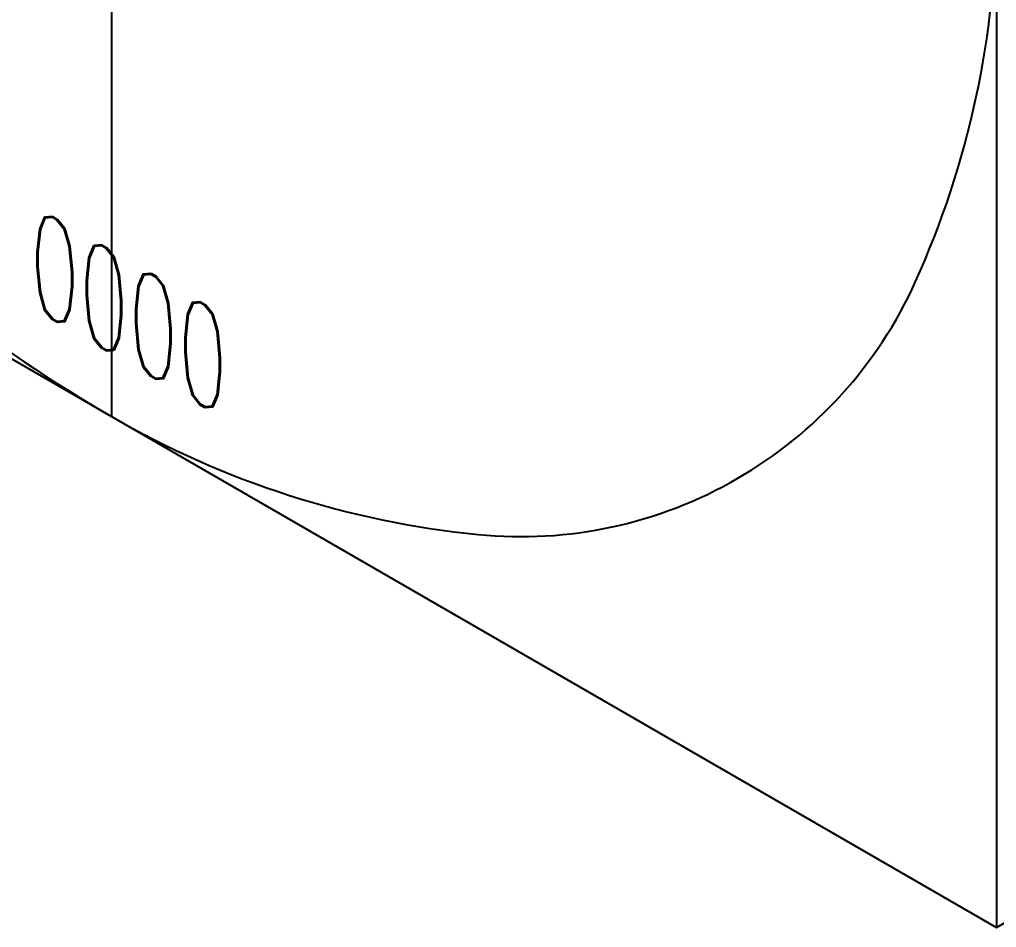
# Model space of a CAD drawing. Header units: metres. Extents: x -60290 to -52972, y 32018 to 40332.
# Drawn here: x -58609 to -56622, y 32018 to 33865 of the extents above; entities that cross this region are included whole.
import ezdxf
from ezdxf.enums import TextEntityAlignment as Align

# ---------------------------------------------------------------- set-up
doc = ezdxf.new("R2010")
doc.units = ezdxf.units.M
doc.layers.get('0').update_dxf_attribs({"plot": 0})
doc.layers.add('PROYECTO', color=1, linetype='Continuous')
doc.styles.add('ROMANS', font='romans.shx')

msp = doc.modelspace()

# ---------------------------------------------------------------- linework, layer by layer
at = {"layer": 'PROYECTO', "color": 1}
for p, q in [((-58421.838, 37214.42), (-58421.838, 33057.498)), ((-56621.838, 36175.19), (-56621.838, 32018.268)), ((-60221.838, 34096.729), (-56621.838, 32018.268)), ((-56621.838, 32018.268), (-53021.838, 34096.729))]:
    msp.add_line(p, q, dxfattribs=at)
for centre, radius, start, end in [((-58479.183, 34096.729), 1857.345, 335.65713, 0), ((-56967.384, 35576.686), 2908.908, 223.449476, 240), ((-57589.431, 33694.189), 880.771, 300, 335.65713), ((-57493.165, 34666.006), 1857.345, 240, 264.34287), ((-57589.431, 33694.189), 880.771, 264.34287, 300)]:
    msp.add_arc(centre, radius, start, end, dxfattribs=at)

# ---------------------------------------------------------------- texts
at = {"color": 2, "linetype": 'ByBlock', "style": 'ROMANS', "oblique": 330, "width": 0.75}
msp.add_text('0000', height=180, rotation=330, dxfattribs=at).set_placement((-58342.143, 33244.281), align=Align.MIDDLE)

doc.saveas('drawing.dxf')
